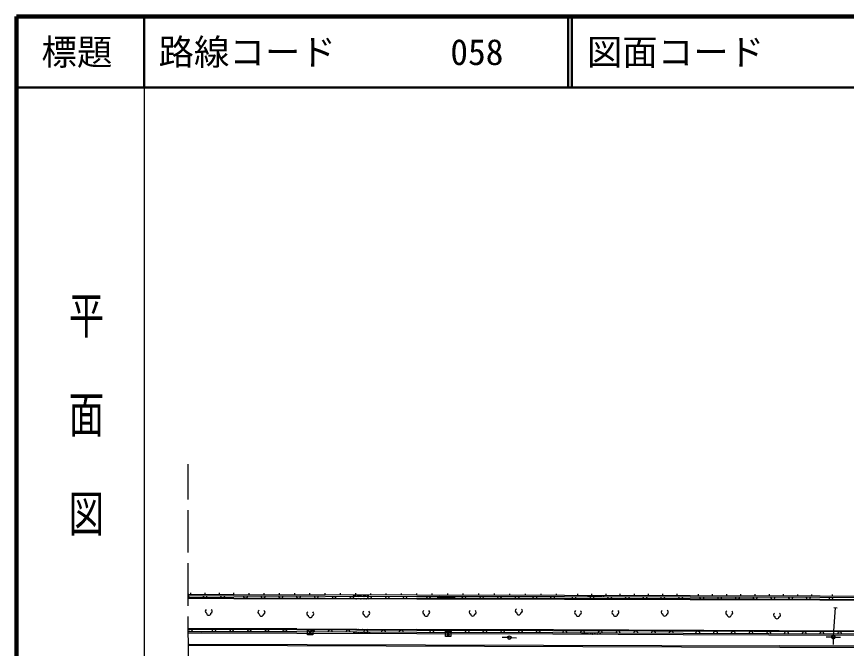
# Model space of a CAD drawing. Units: millimetres, scale not verified. Extents: x 40000 to 680000, y 20000 to 380000.
# Drawn here: x 40000 to 156972, y 290881 to 380000 of the extents above; entities that cross this region are included whole.
import ezdxf
from ezdxf.enums import TextEntityAlignment as Align

# ---------------------------------------------------------------- set-up
doc = ezdxf.new("R2010")
doc.units = ezdxf.units.MM
doc.header["$LTSCALE"] = 1000
doc.linetypes.add('DASHED', pattern=[7.5, 6, -1.5])
for name, color, linetype, lineweight in [('M-BGD', 7, 'Continuous', 25), ('M-BGD-EXST', 7, 'Continuous', 25), ('M-STR-STRC', 7, 'Continuous', 25), ('M-TTL', 2, 'Continuous', 140), ('M-TTL-BAND', 7, 'Continuous', 25), ('M-TTL-LINE', 7, 'Continuous', 50)]:
    doc.layers.add(name, color=color, linetype=linetype, lineweight=lineweight)
doc.layers.add('M-TTL-TXT', color=7, linetype='Continuous')
doc.styles.add('@ＭＳ ゴシック', font='')
doc.styles.add('ＭＳ ゴシック', font='')
doc.styles.get('@ＭＳ ゴシック').set_extended_font_data('@MS Gothic')
doc.styles.get('ＭＳ ゴシック').set_extended_font_data('MS Gothic')

msp = doc.modelspace()

# ---------------------------------------------------------------- linework, layer by layer
at = {"layer": 'M-BGD', "linetype": 'DASHED'}
msp.add_line((64213, 289390), (64164, 316887), dxfattribs=at)
at = {"layer": 'M-BGD'}
for p, q in [((70614, 298451), (64272, 298493)), ((64273, 298343), (70613, 298301)), ((64576, 298491), (64578, 298741)), ((66589, 298478), (66590, 298728)), ((68602, 298464), (68603, 298714)), ((70613, 298301), (96398, 298224)), ((70614, 298451), (70615, 298701)), ((70614, 298451), (70615, 298701)), ((70614, 298451), (70616, 298701)), ((96398, 298374), (70614, 298451)), ((72763, 298444), (72764, 298694)), ((74912, 298438), (74912, 298688)), ((77060, 298432), (77061, 298682)), ((79209, 298425), (79210, 298675)), ((81358, 298419), (81358, 298669)), ((83506, 298412), (83507, 298662)), ((85655, 298406), (85656, 298656)), ((87804, 298400), (87804, 298650)), ((89952, 298393), (89953, 298643)), ((92101, 298387), (92102, 298637)), ((94250, 298381), (94250, 298631)), ((96398, 298374), (96399, 298624)), ((96398, 298374), (96399, 298624)), ((98590, 298370), (98590, 298620)), ((100781, 298367), (100781, 298617)), ((102972, 298363), (102973, 298613)), ((105164, 298359), (105164, 298609)), ((107355, 298355), (107356, 298605)), ((109547, 298351), (109547, 298601)), ((111738, 298347), (111738, 298597)), ((113929, 298343), (113930, 298593)), ((116121, 298340), (116121, 298590)), ((119092, 298335), (119092, 298585)), ((121092, 298331), (121092, 298581)), ((123092, 298328), (123092, 298578)), ((125092, 298324), (125092, 298574)), ((127092, 298321), (127092, 298571)), ((129092, 298318), (129092, 298568)), ((131092, 298314), (131092, 298564)), ((133092, 298311), (133092, 298561)), ((136109, 298304), (136109, 298554)), ((138109, 298297), (138109, 298547)), ((140109, 298290), (140109, 298540)), ((142109, 298283), (142109, 298533)), ((144109, 298276), (144109, 298526)), ((146109, 298269), (146109, 298519)), ((148109, 298262), (148109, 298512)), ((150109, 298255), (150109, 298505)), ((152109, 298248), (152109, 298498)), ((155034, 298239), (155035, 298489)), ((70611, 298001), (64274, 298043)), ((70611, 297881), (64275, 297923)), ((70611, 298001), (96397, 297924)), ((96397, 297804), (70611, 297881)), ((99309, 298084), (99686, 298266)), ((101808, 298048), (99309, 298084)), ((99681, 297891), (99309, 298084)), ((99686, 298266), (99681, 297891)), ((79497, 293621), (96440, 293549)), ((96438, 292929), (79496, 293001)), ((96440, 293429), (79497, 293501)), ((81009, 292815), (81015, 293565)), ((81759, 292810), (81009, 292815)), ((81015, 293565), (81765, 293560)), ((81670, 293466), (81104, 292908)), ((81108, 293470), (81666, 292904)), ((81765, 293560), (81759, 292810)), ((100454, 292584), (100459, 293334)), ((101204, 292579), (100454, 292584)), ((100459, 293334), (101209, 293329)), ((100833, 293144), (100643, 292808)), ((100643, 292808), (101018, 292805)), ((101018, 292805), (100833, 293144)), ((101209, 293329), (101204, 292579))]:
    msp.add_line(p, q, dxfattribs=at)
for points in [[(193412, 298107), (178818, 298161), (153250, 298244), (134967, 298308), (117216, 298338), (96398, 298374)], [(193410, 297657), (178816, 297711), (153248, 297794), (134966, 297858), (117216, 297888), (96397, 297924)], [(193410, 297537), (178816, 297591), (153248, 297674), (134966, 297738), (117216, 297768), (96397, 297804)], [(96398, 298224), (117216, 298188), (134967, 298158), (153249, 298094), (178817, 298011), (193411, 297957)], [(79497, 293621), (66127, 293660), (64294, 293666)], [(79497, 293501), (66127, 293540), (64295, 293546)], [(96439, 293129), (79496, 293201), (66126, 293240), (64296, 293246)], [(79496, 293001), (66125, 293040), (64297, 293046)], [(193393, 292607), (175058, 292660), (158090, 292703), (133947, 292804), (115595, 292874), (96438, 292929)], [(193394, 292807), (175058, 292860), (158090, 292903), (133948, 293004), (115596, 293074), (96439, 293129)], [(193395, 293227), (175060, 293280), (158092, 293323), (115686, 293494), (96440, 293549)], [(115598, 293374), (115597, 293374), (96440, 293429)], [(175059, 293160), (158091, 293203), (115598, 293374)]]:
    msp.add_lwpolyline(points, dxfattribs=at)
for centre in [(87535, 298357), (87803, 298308), (88070, 298351), (88325, 298304), (88559, 298345), (88875, 298297), (89127, 298335), (89502, 298311), (120609, 298276), (120898, 298230), (121178, 298277), (121467, 298238), (121782, 298275), (122110, 298242), (122391, 298273), (122753, 298238), (87569, 297901), (87882, 297882), (88208, 297901), (88541, 297882), (88951, 297897), (89288, 297875), (89572, 297891), (120640, 297822), (120919, 297830), (121234, 297844), (121500, 297829), (121801, 297825), (122132, 297810), (122434, 297829), (122799, 297818), (87544, 293540), (87553, 293108), (87827, 293513), (87840, 293033), (88165, 293539), (88180, 293112), (88451, 293515), (88503, 293026), (88750, 293530), (88793, 293099), (89073, 293512), (89123, 293031), (89387, 293529), (89421, 293099), (89749, 293509), (89760, 293018), (119685, 293408), (119774, 293007), (119935, 293429), (119999, 292920), (120284, 293001), (120285, 293415), (120544, 292916), (120594, 293430), (120919, 292996), (120922, 293400), (121181, 292903), (121207, 293426), (121482, 293405), (121495, 292999), (121789, 293422), (121853, 292902), (122117, 293400), (122235, 292992)]:
    msp.add_circle(centre, 49, dxfattribs=at)
for centre, radius, start, end in [((64039, 298345), 300, 321.41444, 359.6168), ((66539, 298328), 300, 179.6168, 359.6168), ((69039, 298311), 300, 179.6168, 359.6168), ((72256, 298296), 300, 179.83041, 359.83041), ((74756, 298288), 300, 179.83041, 359.83041), ((77256, 298281), 300, 179.83041, 359.83041), ((79756, 298274), 300, 179.83041, 359.83041), ((82256, 298266), 300, 179.83041, 359.83041), ((84756, 298259), 300, 179.83041, 359.83041), ((87256, 298251), 300, 179.83041, 359.83041), ((89756, 298244), 300, 179.83041, 359.83041), ((92256, 298237), 300, 179.83041, 359.83041), ((94756, 298229), 300, 179.83041, 359.83041), ((98057, 298221), 300, 179.89913, 359.89913), ((100557, 298217), 300, 179.89913, 359.89913), ((103057, 298213), 300, 179.89913, 359.89913), ((105557, 298208), 300, 179.89913, 359.89913), ((108057, 298204), 300, 179.89913, 359.89913), ((110557, 298199), 300, 179.89913, 359.89913), ((113057, 298195), 300, 179.89913, 359.89913), ((115557, 298191), 300, 179.89913, 359.89913), ((118592, 298185), 300, 179.90389, 359.90389), ((121092, 298181), 300, 179.90389, 359.90389), ((123592, 298177), 300, 179.90389, 359.90389), ((126092, 298173), 300, 179.90389, 359.90389), ((128592, 298169), 300, 179.90389, 359.90389), ((131092, 298164), 300, 179.90389, 359.90389), ((133591, 298160), 300, 179.90389, 359.90389), ((136608, 298152), 300, 179.80105, 359.80105), ((139108, 298144), 300, 179.80105, 359.80105), ((141608, 298135), 300, 179.80105, 359.80105), ((144108, 298126), 300, 179.80105, 359.80105), ((146608, 298117), 300, 179.80105, 359.80105), ((149108, 298109), 300, 179.80105, 359.80105), ((151608, 298100), 300, 179.80105, 359.80105), ((154783, 298089), 300, 179.81408, 359.81408), ((66857, 296109), 268, 115.6848, 254.93193), ((67321, 296106), 268, 284.26361, 63.51074), ((74286, 295982), 268, 115.6848, 254.93193), ((74750, 295979), 268, 284.26361, 63.51074), ((81166, 295784), 268, 115.6848, 254.93193), ((81631, 295781), 268, 284.26361, 63.51074), ((89058, 295879), 268, 115.6848, 254.93193), ((89523, 295875), 268, 284.26361, 63.51074), ((97512, 295969), 268, 115.6848, 254.93193), ((97976, 295966), 268, 284.26361, 63.51074), ((104057, 295998), 268, 115.6848, 254.93193), ((104521, 295994), 268, 284.26361, 63.51074), ((110566, 296176), 268, 115.6848, 254.93193), ((111030, 296173), 268, 284.26361, 63.51074), ((118904, 295968), 268, 115.6848, 254.93193), ((119369, 295965), 268, 284.26361, 63.51074), ((124178, 295969), 268, 115.6848, 254.93193), ((124642, 295965), 268, 284.26361, 63.51074), ((131134, 295995), 268, 115.6848, 254.93193), ((131599, 295991), 268, 284.26361, 63.51074), ((140222, 295893), 268, 115.6848, 254.93193), ((140686, 295890), 268, 284.26361, 63.51074), ((67087, 295848), 300, 179.59777, 359.59777), ((74516, 295721), 300, 179.59777, 359.59777), ((81397, 295523), 300, 179.59777, 359.59777), ((89289, 295618), 300, 179.59777, 359.59777), ((97742, 295708), 300, 179.59777, 359.59777), ((104287, 295737), 300, 179.59777, 359.59777), ((110796, 295915), 300, 179.59777, 359.59777), ((119135, 295707), 300, 179.59777, 359.59777), ((124408, 295708), 300, 179.59777, 359.59777), ((131365, 295734), 300, 179.59777, 359.59777), ((140452, 295632), 300, 179.59777, 359.59777), ((146952, 295622), 268, 115.6848, 254.93193), ((147182, 295361), 300, 179.59777, 359.59777), ((147416, 295618), 268, 284.26361, 63.51074), ((64496, 293246), 300, 359.79285, 132.05443), ((67811, 293235), 300, 359.83498, 179.83498), ((70311, 293228), 300, 359.83498, 179.83498), ((72811, 293220), 300, 359.83498, 179.83498), ((75311, 293213), 300, 359.83498, 179.83498), ((77811, 293206), 300, 359.83498, 179.83498), ((81718, 293192), 300, 359.75635, 179.75635), ((84218, 293181), 300, 359.75635, 179.75635), ((86718, 293171), 300, 359.75635, 179.75635), ((89218, 293160), 300, 359.75635, 179.75635), ((91717, 293149), 300, 359.75635, 179.75635), ((94217, 293139), 300, 359.75635, 179.75635), ((98517, 293123), 300, 359.83624, 179.83624), ((101017, 293116), 300, 359.83624, 179.83624), ((103517, 293109), 300, 359.83624, 179.83624), ((106017, 293102), 300, 359.83624, 179.83624), ((108517, 293095), 300, 359.83624, 179.83624), ((111017, 293088), 300, 359.83624, 179.83624), ((113517, 293080), 300, 359.83624, 179.83624), ((117272, 293068), 300, 359.77888, 179.77888), ((119772, 293058), 300, 359.77888, 179.77888), ((122272, 293049), 300, 359.77888, 179.77888), ((124772, 293039), 300, 359.77888, 179.77888), ((127272, 293029), 300, 359.77888, 179.77888), ((129772, 293020), 300, 359.77888, 179.77888), ((132272, 293010), 300, 359.77888, 179.77888), ((136019, 292995), 300, 359.76097, 179.76097), ((138519, 292985), 300, 359.76097, 179.76097), ((141019, 292974), 300, 359.76097, 179.76097), ((143519, 292964), 300, 359.76097, 179.76097), ((146019, 292953), 300, 359.76097, 179.76097), ((148519, 292943), 300, 359.76097, 179.76097), ((151019, 292932), 300, 359.76097, 179.76097), ((153519, 292922), 300, 359.76097, 179.76097), ((156019, 292912), 300, 359.76097, 179.76097)]:
    msp.add_arc(centre, radius, start, end, dxfattribs=at)
at = {"layer": 'M-BGD-EXST'}
for p, q in [((155141, 292702), (155439, 296612)), ((155190, 296631), (155688, 296593)), ((155122, 292452), (154122, 292447)), ((155122, 292452), (155090, 291453)), ((155122, 292452), (156122, 292444)), ((109457, 292399), (108457, 292402)), ((109457, 292399), (110457, 292385))]:
    msp.add_line(p, q, dxfattribs=at)
for centre in [(109457, 292399), (155122, 292452)]:
    msp.add_circle(centre, 250, dxfattribs=at)
at = {"layer": 'M-STR-STRC'}
for p, q in [((64304, 291501), (147599, 291223)), ((64304, 291351), (147599, 291073))]:
    msp.add_line(p, q, dxfattribs=at)
for points in [[(193388, 291069), (181660, 291121), (160831, 291211), (147599, 291223)], [(147599, 291073), (160831, 291061), (181659, 290971), (193387, 290919)]]:
    msp.add_lwpolyline(points, dxfattribs=at)
at = {"layer": 'M-TTL'}
for p, q in [((40000, 380000), (40000, 20000)), ((680000, 380000), (40000, 380000))]:
    msp.add_line(p, q, dxfattribs=at)
at = {"layer": 'M-TTL-BAND'}
msp.add_line((58000, 370000), (58000, 20000), dxfattribs=at)
at = {"layer": 'M-TTL-LINE'}
for p, q in [((58000, 380000), (58000, 370000)), ((117750, 380000), (117750, 370000)), ((118250, 380000), (118250, 370000)), ((40000, 370000), (680000, 370000))]:
    msp.add_line(p, q, dxfattribs=at)

# ---------------------------------------------------------------- texts
at = {"layer": 'M-TTL-BAND', "style": '@ＭＳ ゴシック', "width": 1.4}
msp.add_text('平  面  図', height=3666, rotation=270, dxfattribs=at).set_placement((49777, 306475), align=Align.MIDDLE_RIGHT)
at = {"layer": 'M-TTL-TXT', "style": 'ＭＳ ゴシック'}
msp.add_text('標題', height=3666, dxfattribs=at).set_placement((48500, 375000), align=Align.MIDDLE_CENTER)
for s, p in [('路線コード', (60000, 375000)), ('058', (101142, 375000)), ('図面コード', (120380, 375000))]:
    msp.add_text(s, height=3666, dxfattribs=at).set_placement(p, align=Align.MIDDLE_LEFT)

doc.saveas('drawing.dxf')
